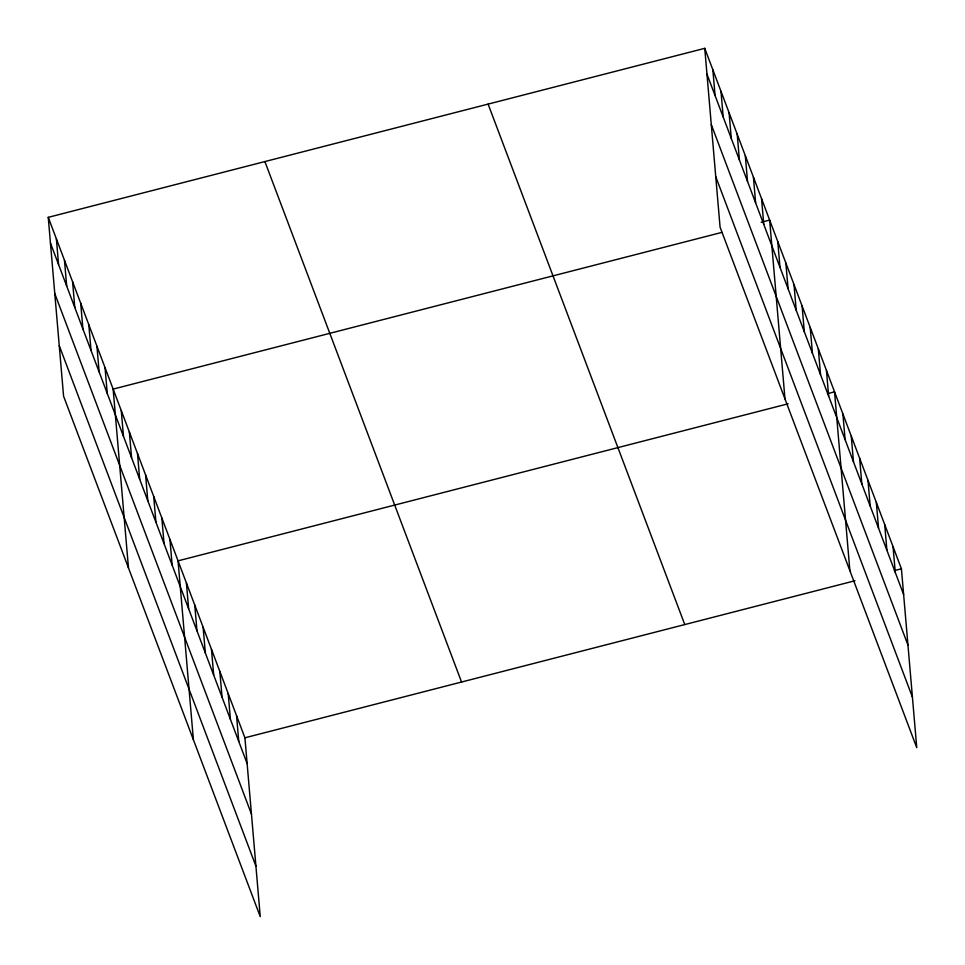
<?xml version="1.0" encoding="UTF-8"?>
<svg xmlns="http://www.w3.org/2000/svg" width="965" height="965" viewBox="0 0 965 965"><rect width="100%" height="100%" fill="white"/><g stroke="black" fill="none" stroke-linecap="round" stroke-linejoin="round"><path stroke-width="1.45" d="M48.25 217.342L244.917 737.803L260.248 916.666L63.581 396.193L48.25 217.342L704.752 48.334L901.419 568.807L916.75 747.658L720.083 227.197L704.752 48.334M721.82 232.408L113.146 389.1L128.478 567.951M761.204 222.264L769.648 220.092L784.979 398.943M788.128 403.792L178.055 560.846L193.386 739.709M827.512 393.66L834.544 391.85L849.888 570.701M244.917 737.803L854.99 580.749M894.386 570.617L901.419 568.807M706.959 74.088L903.626 594.549M711.289 124.606L907.956 645.066M715.753 176.667L912.42 697.128M488.109 104.111L684.776 624.572M264.892 161.577L461.56 682.038M50.457 243.096L247.124 763.556M54.788 293.613L251.455 814.074M59.251 345.675L255.918 866.136M893.059 546.685L895.267 572.426M884.7 524.562L886.907 550.303M876.341 502.439L878.548 528.181M867.981 480.329L870.189 506.07M859.622 458.206L861.829 483.947M851.263 436.084L853.47 461.825M842.903 413.961L845.111 439.702M826.438 370.379L828.646 396.12M818.32 348.908L820.527 374.649M810.214 327.437L812.421 353.178M802.096 305.965L804.303 331.707M793.99 284.494L796.197 310.248M785.872 263.035L788.079 288.776M777.766 241.564L779.973 267.305M761.542 198.621L763.749 224.363M753.424 177.15L755.631 202.903M745.318 155.691L747.525 181.432M737.2 134.219L739.407 159.961M729.082 112.748L731.289 138.49M720.976 91.277L723.183 117.018M712.858 69.806L715.065 95.547M236.558 715.692L238.765 741.434M228.198 693.57L230.406 719.311M219.839 671.447L222.047 697.188M211.48 649.324L213.687 675.078M203.12 627.214L205.328 652.955M194.773 605.091L196.969 630.833M186.414 582.969L188.621 608.71M169.936 539.387L172.144 565.128M161.831 517.916L164.038 543.657M153.712 496.444L155.92 522.186M145.594 474.973L147.802 500.714M137.488 453.502L139.696 479.255M129.37 432.043L131.578 457.784M121.264 410.571L123.472 436.313M105.04 367.629L107.248 393.37M96.922 346.158L99.13 371.911M88.816 324.686L91.024 350.44M80.698 303.227L82.906 328.969M72.592 281.756L74.8 307.497M64.474 260.285L66.681 286.026M56.368 238.813L58.576 264.555"/></g></svg>
